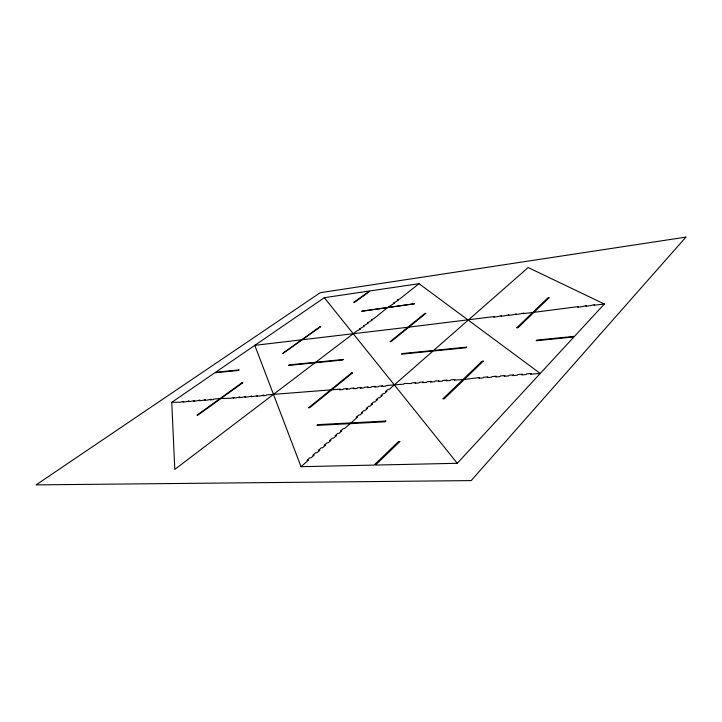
<?xml version="1.0" encoding="UTF-8"?>
<svg xmlns="http://www.w3.org/2000/svg" width="722" height="722" viewBox="0 0 722 722"><rect width="100%" height="100%" fill="white"/><g stroke="black" fill="none" stroke-linecap="round" stroke-linejoin="round"><path stroke-width="1.08" d="M301.715 339.809L254.803 345.36L301.02 466.683L374.041 465.094L398.517 441.548L399.943 441.494L375.494 465.067L457.288 463.289L573.936 336.966L536.175 340.739L536.798 340.098L574.532 336.326L604.368 304.025L528.188 267.555L433.642 350.432M301.02 466.683L308.375 460.23L307.076 460.266L309.973 457.73L311.263 457.694L314.133 455.185L312.843 455.221L315.695 452.721L316.985 452.685L319.819 450.203L318.528 450.248L321.335 447.784L322.626 447.739L325.414 445.293L324.124 445.348L326.895 442.92L328.185 442.866L330.929 440.456L329.647 440.51L332.382 438.119L333.663 438.064L336.371 435.691L335.098 435.745L337.788 433.39L339.069 433.335L341.741 430.989L340.468 431.052L343.121 428.724L344.394 428.66L350.116 423.652M350.982 422.884L357.453 417.217L356.19 417.289L358.744 415.051L359.998 414.979L362.525 412.767L361.271 412.84L363.789 410.637L365.043 410.565L367.534 408.372L366.28 408.453L368.762 406.287L370.016 406.206L372.48 404.04L371.225 404.13L373.671 401.983L374.926 401.901L377.353 399.771L376.108 399.862L378.518 397.741L379.763 397.66L382.164 395.557L380.918 395.647L383.301 393.562L384.537 393.472L386.911 391.396L385.665 391.486L388.021 389.429L389.257 389.338L432.956 351.036M314.991 362.796L174.796 469.417L171.755 402.344L214.822 372.787L238.422 370.44L239.19 369.899L215.598 372.263L324.286 297.69L369.583 290.993L353.717 302.41L354.61 302.283L370.467 290.858L419.013 283.683L540.246 373.454L530.489 374.222L531.166 373.491L526.726 373.843L526.049 374.565L521.627 374.908L522.322 374.186L517.936 374.537L517.241 375.26L512.873 375.602L513.568 374.88L509.236 375.223L508.532 375.936L504.218 376.279L504.922 375.557L500.635 375.9L499.931 376.613L495.662 376.947L496.366 376.234L492.133 376.568L491.42 377.281L487.206 377.615L487.919 376.902L483.722 377.236L483.009 377.94L478.839 378.265L479.552 377.561L464.363 379.402M315.731 362.236L357.598 330.396L358.581 330.279L360.576 328.763L359.583 328.88L362.552 327.256L364.52 325.757L363.536 325.875L366.478 324.268L368.419 322.788L367.444 322.905L370.359 321.308L372.29 319.846L371.307 319.963L374.204 318.384L387.317 307.789M387.931 307.328L392.876 304.17L394.681 302.789L393.716 302.924L396.486 301.417L398.273 300.054L397.317 300.19L400.06 298.691L419.013 283.683M302.635 339.701L407.858 327.256M408.932 327.129L494.317 316.561L493.713 317.102L497.332 316.678L501.573 315.695L500.969 316.245L504.624 315.812L508.893 314.828L508.297 315.379L511.988 314.945L516.293 313.953L515.698 314.503L519.434 314.061L523.757 313.068L523.179 313.619L532.665 312.5M533.937 312.346L578.259 306.606L577.708 307.175L581.742 306.697L586.345 305.65L585.804 306.218L589.874 305.731L594.513 304.675L593.98 305.253L604.368 304.025M171.755 402.344L180.184 402.208L183.704 401.405L182.856 402.001L185.536 401.793L189.083 400.99L188.234 401.576L190.942 401.369L194.507 400.566L193.658 401.152L196.393 400.945L199.985 400.132L199.137 400.728L201.889 400.511L205.508 399.699L204.66 400.295L207.44 400.078L211.077 399.266L210.237 399.862L213.044 399.645L213.883 399.04L220.048 398.562M220.995 398.49L230.228 398.3L233.964 397.47L233.134 398.075L236.04 397.849L239.803 397.01L238.973 397.623L241.915 397.398L245.697 396.549L244.866 397.163L247.836 396.929L251.653 396.08L250.814 396.703L253.819 396.468L257.655 395.611L256.824 396.234L259.848 395.999L263.72 395.133L262.889 395.755L265.949 395.521L266.77 394.898L330.622 389.889M331.75 389.799L340.297 389.131L339.493 389.781L342.932 389.519L343.726 388.86L347.174 388.589L346.38 389.248L349.845 388.977L350.639 388.319L354.123 388.048L353.338 388.707L356.839 388.436L357.625 387.768L361.144 387.497L360.359 388.156L363.897 387.885L364.682 387.218L368.247 386.938L367.462 387.606L371.036 387.326L371.821 386.658L375.413 386.378L374.628 387.046L378.247 386.766L379.023 386.089L382.651 385.81L381.875 386.478L385.53 386.198L386.306 385.521L403.688 384.158L404.446 383.481L411.224 383.572L411.982 382.886L415.782 382.588L415.024 383.274L418.85 382.967L419.608 382.29L423.444 381.983L422.695 382.669L426.558 382.371L427.307 381.676L431.187 381.378L430.438 382.064L434.346 381.757L435.086 381.063L439.012 380.756L438.272 381.451L442.216 381.135L442.956 380.449L446.927 380.133L446.187 380.828L450.176 380.512L450.916 379.817L454.923 379.501L454.192 380.196L463.01 379.51M324.286 297.69L457.288 463.289M685.9 237.123L471.186 480.599L36.1 484.877L320.27 292.69L685.9 237.123M483.298 361.153L444.247 398.797L442.857 398.887L481.962 361.271L483.298 361.153M549.027 297.807L517.999 327.707L516.708 327.851L547.781 297.96L549.027 297.807M385.837 421.043L384.988 421.819L316.931 425.393L317.815 424.644L385.837 421.043M466.466 347.147L465.798 347.76L401.54 354.168L402.244 353.572L466.466 347.147M351.497 372.967L308.565 407.777L309.702 407.704L352.607 372.868L351.497 372.967M424.825 313.501L390.033 341.714L391.116 341.596L425.881 313.375L424.825 313.501M343.365 359.466L342.634 360.043L288.448 365.449L289.197 364.89L343.365 359.466M414.356 303.781L361.839 311.2L414.356 303.781M241.978 382.777L196.962 415.159L197.918 415.096L242.926 382.696L241.978 382.777M319.828 326.777L282.744 353.455L320.739 326.669L319.828 326.777"/></g></svg>
